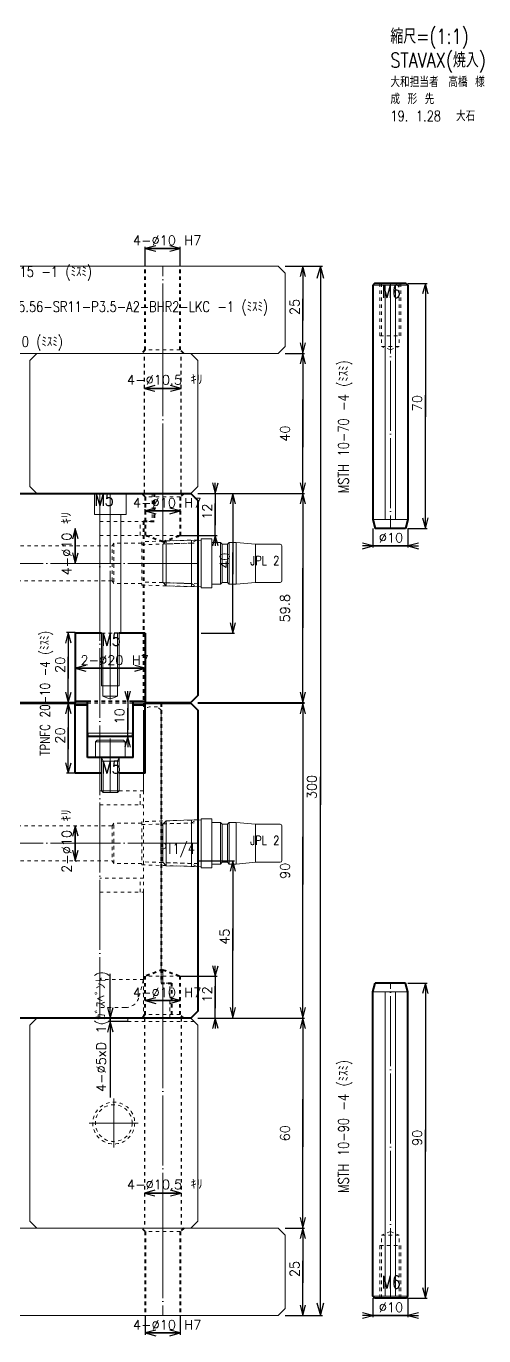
# Model space of a CAD drawing. Extents: x -178 to 604, y -587 to 345.
# Drawn here: x 76 to 206.7, y -580.8 to -206.4 of the extents above; entities that cross this region are included whole.
import ezdxf

# ---------------------------------------------------------------- set-up
doc = ezdxf.new("R2010")
doc.units = 0
doc.header["$MEASUREMENT"] = 0
for name, pattern in [('BORDER', [22, 20, -1, 0, -1]), ('DIVIDE', [23, 20, -1, 0, -1, 0, -1]), ('PHANTOM', [35, 30, -1, 1, -1, 1, -1]), ('STITCH', [2, 1, -1])]:
    doc.linetypes.add(name, pattern=pattern)
for name, color, linetype in [('11', 7, 'Continuous'), ('12', 7, 'Continuous'), ('20', 7, 'Continuous'), ('25', 7, 'Continuous'), ('寸法線', 7, 'Continuous')]:
    doc.layers.add(name, color=color, linetype=linetype)
doc.styles.get("Standard").update_dxf_attribs({"font": 'txt', "bigfont": 'extfont'})
doc.dimstyles.new('VELDIM0', dxfattribs={"dimtxt": 2.69875, "dimasz": 3.000166, "dimexe": 0.5, "dimexo": 0.0625, "dimgap": 0.09, "dimtad": 0, "dimdec": 3, "dimdsep": 46, "dimtxsty": 'Standard', "dimcen": 0.09, "dimdle": 3, "dimadec": 0, "dimazin": 0, "dimtfac": 1, "dimtdec": 4, "dimtofl": 0, "dimtmove": 0, "dimatfit": 3, "dimfxl": 1, "dimtolj": 1, "dimtzin": 0, "dimarcsym": 0})
doc.dimstyles.new('VELDIM1', dxfattribs={"dimtxt": 2.69875, "dimasz": 3.000166, "dimexe": 0.5, "dimexo": 0.0625, "dimgap": 0.09, "dimtad": 0, "dimdec": 3, "dimdsep": 46, "dimtxsty": 'Standard', "dimcen": 0.09, "dimdle": 2, "dimadec": 0, "dimazin": 0, "dimtfac": 1, "dimtdec": 4, "dimtofl": 0, "dimtmove": 0, "dimatfit": 3, "dimfxl": 1, "dimtolj": 1, "dimtzin": 0, "dimarcsym": 0})
doc.dimstyles.new('VELDIM16', dxfattribs={"dimtxt": 2.69875, "dimasz": 3.600199, "dimexe": 0.6, "dimexo": 0.0625, "dimgap": 0.09, "dimtad": 0, "dimdec": 3, "dimdsep": 46, "dimtxsty": 'Standard', "dimcen": 0.09, "dimdle": 2.4, "dimadec": 0, "dimazin": 0, "dimtfac": 1, "dimtdec": 4, "dimtofl": 0, "dimtmove": 0, "dimatfit": 3, "dimfxl": 1, "dimtolj": 1, "dimtzin": 0, "dimarcsym": 0})

# ---------------------------------------------------------------- blocks, each defined once
blk = doc.blocks.new('*D298')
at = {"color": 0}
for p, q in [((175, -350), (175, -355.5)), ((185, -350), (185, -355.5)), ((175, -355), (172, -354.2)), ((175, -355), (172, -355)), ((172, -355.8), (175, -355)), ((175, -355), (184.87, -355)), ((175, -355), (175.13, -355)), ((185, -355), (175.13, -355)), ((185, -355), (184.87, -355)), ((188, -354.2), (185, -355)), ((185, -355), (188, -355)), ((185, -355), (188, -355.8))]:
    blk.add_line(p, q, dxfattribs=at)
blk.add_text('%%c10', height=2.699, dxfattribs=at).set_placement((176.72, -354.02))
blk = doc.blocks.new('*D304')
at = {"color": 0}
for p, q in [((129.2, -337), (130, -340)), ((130, -340), (130, -337)), ((130, -340), (130.8, -337)), ((130, -340), (130, -340)), ((130, -340), (130, -342.88)), ((130, -340), (130, -349.12)), ((130, -352), (130, -342.88)), ((130, -352), (130, -349.12)), ((120, -352), (130.5, -352)), ((130, -352), (129.2, -355)), ((130, -352), (130, -355)), ((130.8, -355), (130, -352))]:
    blk.add_line(p, q, dxfattribs=at)
blk.add_text('12', height=2.699, rotation=90, dxfattribs=at).set_placement((129.02, -347.53))
blk = doc.blocks.new('*D305')
at = {"color": 0}
for p, q in [((113, -344.2), (110, -345)), ((120, -345), (117, -344.2)), ((110, -345.68), (110, -344.5)), ((120, -345), (110, -345)), ((110, -345), (120, -345)), ((110, -345), (110, -345)), ((110, -345), (113, -345)), ((110, -345), (113, -345.8)), ((120, -345), (117, -345)), ((117, -345.8), (120, -345)), ((120, -345.68), (120, -344.5)), ((120, -345), (120, -345))]:
    blk.add_line(p, q, dxfattribs=at)
blk.add_text('4-%%c10 H7', height=2.699, dxfattribs=at).set_placement((106.49, -344.02))
blk = doc.blocks.new('*D306')
at = {"color": 0}
for p, q in [((90, -350), (89.2, -353)), ((90, -350), (90, -350)), ((90, -360), (90, -350)), ((90, -350), (90, -360)), ((90, -350), (90, -350)), ((90, -350), (90, -353)), ((90.8, -353), (90, -350)), ((89.2, -357), (90, -360)), ((90, -360), (90, -357)), ((90, -360), (90.8, -357)), ((90, -360), (90, -360)), ((90, -360), (90, -360))]:
    blk.add_line(p, q, dxfattribs=at)
blk.add_text('4-%%c10 ｷﾘ', height=2.699, rotation=90, dxfattribs=at).set_placement((88.91, -363.46))
blk = doc.blocks.new('*D307')
at = {"color": 0}
for p, q in [((112.75, -309.2), (109.75, -310)), ((109.75, -310), (109.75, -310)), ((120.25, -310), (109.75, -310)), ((109.75, -310), (120.25, -310)), ((109.75, -310), (109.75, -310)), ((109.75, -310), (112.75, -310)), ((109.75, -310), (112.75, -310.8)), ((120.25, -310), (117.25, -309.2)), ((120.25, -310), (117.25, -310)), ((117.25, -310.8), (120.25, -310)), ((120.25, -310), (120.25, -310)), ((120.25, -310), (120.25, -310))]:
    blk.add_line(p, q, dxfattribs=at)
blk.add_text('4-%%c10.5 ｷﾘ', height=2.6987, dxfattribs=at).set_placement((104.79, -308.91))
blk = doc.blocks.new('*D308')
at = {"color": 0}
for p, q in [((150, -275), (155.5, -275)), ((155, -275), (154.2, -278)), ((155, -275), (155, -284.38)), ((155, -275), (155, -290.62)), ((155, -275), (155, -278)), ((155.8, -278), (155, -275)), ((155, -300), (155, -284.38)), ((155, -300), (155, -290.62)), ((154.2, -297), (155, -300)), ((155, -300), (155, -297)), ((155, -300), (155.8, -297)), ((150, -300), (155.5, -300))]:
    blk.add_line(p, q, dxfattribs=at)
blk.add_text('25', height=2.699, rotation=90, dxfattribs=at).set_placement((154.02, -289.03))
blk = doc.blocks.new('*D309')
at = {"color": 0}
for p, q in [((113, -269.2), (110, -270)), ((110, -275), (110, -269.5)), ((120, -270), (117, -269.2)), ((120, -275), (120, -269.5)), ((120, -270), (110, -270)), ((110, -270), (120, -270)), ((110, -270), (110, -270)), ((110, -270), (113, -270)), ((110, -270), (113, -270.8)), ((120, -270), (117, -270)), ((117, -270.8), (120, -270)), ((120, -270), (120, -270))]:
    blk.add_line(p, q, dxfattribs=at)
blk.add_text('4-%%c10 H7', height=2.699, dxfattribs=at).set_placement((106.49, -269.02))
blk = doc.blocks.new('*D359')
at = {"color": 0}
for p, q in [((175, -570), (175, -575.5)), ((185, -570), (185, -575.5)), ((175, -575), (172, -574.2)), ((175, -575), (172, -575)), ((172, -575.8), (175, -575)), ((175, -575), (184.87, -575)), ((175, -575), (175.13, -575)), ((185, -575), (175.13, -575)), ((185, -575), (184.87, -575)), ((188, -574.2), (185, -575)), ((185, -575), (188, -575)), ((185, -575), (188, -575.8))]:
    blk.add_line(p, q, dxfattribs=at)
blk.add_text('%%c10', height=2.699, dxfattribs=at).set_placement((176.72, -574.02))
blk = doc.blocks.new('*D366')
at = {"color": 0}
for p, q in [((88, -379.8), (87.2, -382.8)), ((90, -379.8), (87.5, -379.8)), ((88, -379.8), (88, -386.68)), ((88, -379.8), (88, -392.92)), ((88, -379.8), (88, -382.8)), ((88.8, -382.8), (88, -379.8)), ((88, -399.8), (88, -386.68)), ((88, -399.8), (88, -392.92)), ((87.2, -396.8), (88, -399.8)), ((88, -399.8), (88, -396.8)), ((88, -399.8), (88.8, -396.8)), ((90, -399.8), (87.5, -399.8))]:
    blk.add_line(p, q, dxfattribs=at)
blk.add_text('20', height=2.699, rotation=90, dxfattribs=at).set_placement((87.02, -391.33))
blk = doc.blocks.new('*D367')
at = {"color": 0}
for p, q in [((104.2, -396.5), (105, -399.5)), ((105, -399.5), (105, -396.5)), ((105, -399.5), (105.8, -396.5)), ((105, -399.5), (105, -399.5)), ((105, -399.5), (105, -401.38)), ((105, -399.5), (105, -407.62)), ((105, -409.5), (105, -401.38)), ((105, -409.5), (105, -407.62)), ((105, -409.5), (104.2, -412.5)), ((105, -409.5), (105, -409.5)), ((105, -409.5), (105, -412.5)), ((105.8, -412.5), (105, -409.5))]:
    blk.add_line(p, q, dxfattribs=at)
blk.add_text('10', height=2.699, rotation=90, dxfattribs=at).set_placement((104.02, -406.03))
blk = doc.blocks.new('*D368')
at = {"color": 0}
for p, q in [((88, -400), (87.2, -403)), ((88, -400), (88, -400)), ((88, -400), (88, -406.88)), ((88, -400), (88, -413.12)), ((88, -400), (88, -403)), ((88.8, -403), (88, -400)), ((88, -420), (88, -406.88)), ((88, -420), (88, -413.12)), ((87.2, -417), (88, -420)), ((88, -420), (88, -417)), ((88, -420), (88.8, -417)), ((90, -420), (87.5, -420))]:
    blk.add_line(p, q, dxfattribs=at)
blk.add_text('20', height=2.699, rotation=90, dxfattribs=at).set_placement((87.02, -411.53))
blk = doc.blocks.new('*D369')
at = {"color": 0}
for p, q in [((93, -389.2), (90, -390)), ((110, -390), (107, -389.2)), ((90, -390), (90, -390)), ((90, -390), (90, -390)), ((90, -390), (110, -390)), ((110, -390), (90, -390)), ((90, -390), (93, -390)), ((90, -390), (93, -390.8)), ((110, -390), (107, -390)), ((107, -390.8), (110, -390)), ((110, -390), (110, -390)), ((110, -390), (110, -390))]:
    blk.add_line(p, q, dxfattribs=at)
blk.add_text('2-%%c20 H7', height=2.699, dxfattribs=at).set_placement((91.49, -389.02))
blk = doc.blocks.new('*D370')
at = {"color": 0}
for p, q in [((125, -445), (135.5, -445)), ((135, -445), (134.2, -448)), ((135, -445), (135, -464.38)), ((135, -445), (135, -470.62)), ((135, -445), (135, -448)), ((135.8, -448), (135, -445)), ((135, -490), (135, -464.38)), ((135, -490), (135, -470.62)), ((134.2, -487), (135, -490)), ((135, -490), (135, -487)), ((135, -490), (135.8, -487)), ((135, -490), (135, -490))]:
    blk.add_line(p, q, dxfattribs=at)
blk.add_text('45', height=2.699, rotation=90, dxfattribs=at).set_placement((134.02, -469.03))
blk = doc.blocks.new('*D371')
at = {"color": 0}
for p, q in [((113, -484.2), (110, -485)), ((110, -485), (110, -485)), ((120, -485), (110, -485)), ((110, -485), (120, -485)), ((110, -485), (110, -485)), ((110, -485), (113, -485)), ((110, -485), (113, -485.8)), ((120, -485), (117, -484.2)), ((120, -485), (117, -485)), ((117, -485.8), (120, -485)), ((120, -485), (120, -485)), ((120, -485), (120, -485))]:
    blk.add_line(p, q, dxfattribs=at)
blk.add_text('4-%%c10 H7', height=2.699, dxfattribs=at).set_placement((106.49, -484.02))
blk = doc.blocks.new('*D372')
at = {"color": 0}
for p, q in [((90, -435), (89.2, -438)), ((90, -435), (90.5, -435)), ((90, -445), (90, -435)), ((90, -435), (90, -445)), ((90, -435), (90, -435)), ((90, -435), (90, -438)), ((90.8, -438), (90, -435)), ((89.2, -442), (90, -445)), ((90, -445), (90, -442)), ((90, -445), (90.8, -442)), ((90, -445), (90.5, -445)), ((90, -445), (90, -445))]:
    blk.add_line(p, q, dxfattribs=at)
blk.add_text('2-%%c10 ｷﾘ', height=2.699, rotation=90, dxfattribs=at).set_placement((88.91, -448.46))
blk = doc.blocks.new('CLUMP201')
at = {"layer": '11', "color": 5, "linetype": 'PHANTOM', "lineweight": 5}
for p, q in [((101, -513), (101, -527)), ((94, -520), (108, -520))]:
    blk.add_line(p, q, dxfattribs=at)
at = {"layer": '11', "color": 3, "linetype": 'STITCH', "lineweight": 13}
blk.add_circle((101, -520), 6, dxfattribs=at)
at = {"layer": '11', "color": 5, "linetype": 'STITCH', "lineweight": 5}
blk.add_circle((101, -520), 5.25, dxfattribs=at)
blk = doc.blocks.new('*D383')
at = {"color": 0}
for p, q in [((112.75, -539.2), (109.75, -540)), ((109.75, -540), (109.75, -540)), ((120.25, -540), (109.75, -540)), ((109.75, -540), (120.25, -540)), ((109.75, -540), (109.75, -540)), ((109.75, -540), (112.75, -540)), ((109.75, -540), (112.75, -540.8)), ((120.25, -540), (117.25, -539.2)), ((120.25, -540), (117.25, -540)), ((117.25, -540.8), (120.25, -540)), ((120.25, -540), (120.25, -540)), ((120.25, -540), (120.25, -540))]:
    blk.add_line(p, q, dxfattribs=at)
blk.add_text('4-%%c10.5 ｷﾘ', height=2.6987, dxfattribs=at).set_placement((104.79, -538.91))
blk = doc.blocks.new('*D395')
at = {"color": 0}
for p, q in [((110, -575), (110, -580.5)), ((120, -575), (120, -580.5)), ((113, -579.2), (110, -580)), ((120, -580), (110, -580)), ((110, -580), (120, -580)), ((110, -580), (110, -580)), ((110, -580), (113, -580)), ((110, -580), (113, -580.8)), ((120, -580), (117, -579.2)), ((120, -580), (117, -580)), ((117, -580.8), (120, -580)), ((120, -580), (120, -580))]:
    blk.add_line(p, q, dxfattribs=at)
blk.add_text('4-%%c10 H7', height=2.699, dxfattribs=at).set_placement((106.49, -579.02))
blk = doc.blocks.new('*D396')
at = {"color": 0}
for p, q in [((150, -550), (155.5, -550)), ((155, -550), (154.2, -553)), ((155, -550), (155, -559.38)), ((155, -550), (155, -565.62)), ((155, -550), (155, -553)), ((155.8, -553), (155, -550)), ((155, -575), (155, -559.38)), ((155, -575), (155, -565.62)), ((154.2, -572), (155, -575)), ((155, -575), (155, -572)), ((155, -575), (155.8, -572)), ((150, -575), (155.5, -575))]:
    blk.add_line(p, q, dxfattribs=at)
blk.add_text('25', height=2.699, rotation=90, dxfattribs=at).set_placement((154.02, -564.03))
blk = doc.blocks.new('*D397')
at = {"color": 0}
for p, q in [((155, -490), (154.2, -493)), ((155, -490), (155, -490)), ((155, -490), (155, -513.2)), ((155, -490), (155, -526.8)), ((155, -490), (155, -493)), ((155.8, -493), (155, -490)), ((155, -550), (155, -513.2)), ((155, -550), (155, -526.8)), ((154.2, -547), (155, -550)), ((155, -550), (155, -547)), ((155, -550), (155.8, -547)), ((155, -550), (155, -550))]:
    blk.add_line(p, q, dxfattribs=at)
blk.add_text('60', height=2.699, rotation=90, dxfattribs=at).set_placement((151.26, -525.21))
blk = doc.blocks.new('*D515')
at = {"color": 0}
for p, q in [((155, -300), (154.2, -303)), ((155, -300), (155, -300)), ((155, -300), (155, -313.2)), ((155, -300), (155, -326.8)), ((155, -300), (155, -303)), ((155.8, -303), (155, -300)), ((155, -340), (155, -313.2)), ((155, -340), (155, -326.8)), ((125, -340), (155.5, -340)), ((154.2, -337), (155, -340)), ((155, -340), (155, -337)), ((155, -340), (155.8, -337))]:
    blk.add_line(p, q, dxfattribs=at)
blk.add_text('40', height=2.699, rotation=90, dxfattribs=at).set_placement((151.26, -325.21))
blk = doc.blocks.new('*D522')
at = {"color": 0}
for p, q in [((185, -280), (190.5, -280)), ((190, -280), (189.2, -283)), ((190, -280), (190, -311.88)), ((190, -280), (190, -318.12)), ((190, -280), (190, -283)), ((190.8, -283), (190, -280)), ((190, -350), (190, -311.88)), ((190, -350), (190, -318.12)), ((189.2, -347), (190, -350)), ((190, -350), (190, -347)), ((190, -350), (190.8, -347)), ((185, -350), (190.5, -350))]:
    blk.add_line(p, q, dxfattribs=at)
blk.add_text('70', height=2.699, rotation=90, dxfattribs=at).set_placement((189.02, -316.53))
blk = doc.blocks.new('CLUMP283')
at = {"layer": '11', "lineweight": 40}
for p, q in [((175.5, -280), (175, -280.5)), ((175, -280.5), (175, -347.5)), ((184.5, -280), (175.5, -280)), ((184.5, -280), (185, -280.5)), ((185, -280.5), (185, -347.5)), ((175, -347.5), (175.67, -350)), ((185, -347.5), (184.33, -350)), ((184.33, -350), (175.67, -350))]:
    blk.add_line(p, q, dxfattribs=at)
at = {"layer": '11', "lineweight": 13}
for p, q in [((185, -280.5), (175, -280.5)), ((178.5, -280.5), (178.5, -347.5)), ((181.5, -280.5), (181.5, -347.5)), ((185, -347.5), (175, -347.5))]:
    blk.add_line(p, q, dxfattribs=at)
at = {"layer": '11', "linetype": 'STITCH', "lineweight": 5}
for p, q in [((177, -295), (177, -280)), ((183, -295), (183, -280)), ((177, -295), (183, -295)), ((180, -299), (177.5, -298)), ((177.5, -298), (182.5, -298)), ((180, -299), (182.5, -298))]:
    blk.add_line(p, q, dxfattribs=at)
at = {"layer": '11', "color": 5, "linetype": 'STITCH', "lineweight": 5}
for p, q in [((177.5, -280), (177.5, -298)), ((182.5, -280), (182.5, -298))]:
    blk.add_line(p, q, dxfattribs=at)
at = {"layer": '11', "color": 5, "linetype": 'BORDER', "lineweight": 5}
blk.add_line((180, -280), (180, -350), dxfattribs=at)
blk = doc.blocks.new('*D539')
at = {"color": 0}
for p, q in [((125, -400), (155.5, -400)), ((155, -400), (154.2, -403)), ((155, -400), (155, -438.2)), ((155, -400), (155, -451.8)), ((155, -400), (155, -403)), ((155.8, -403), (155, -400)), ((155, -490), (155, -438.2)), ((155, -490), (155, -451.8)), ((125, -490), (155.5, -490)), ((154.2, -487), (155, -490)), ((155, -490), (155, -487)), ((155, -490), (155.8, -487))]:
    blk.add_line(p, q, dxfattribs=at)
blk.add_text('90', height=2.699, rotation=90, dxfattribs=at).set_placement((151.26, -450.21))
blk = doc.blocks.new('CLUMP291')
at = {"layer": '12', "linetype": 'STITCH', "lineweight": 13}
for p, q in [((125, -433.31), (109, -433.81)), ((109, -433.81), (109, -446.19)), ((109, -434.67), (125, -434.17)), ((125, -434.17), (125, -433.31)), ((125, -445.83), (109, -445.33)), ((109, -446.19), (125, -446.69)), ((125, -446.69), (125, -445.83))]:
    blk.add_line(p, q, dxfattribs=at)
blk = doc.blocks.new('CLUMP292')
at = {"layer": '12', "lineweight": 5}
for p, q in [((116, -433.578063), (115, -434.578063)), ((121.01, -433.4215), (116, -433.578063)), ((116, -446.421938), (116, -433.578063)), ((126, -433.332489), (121.01, -433.4215)), ((123.21, -433.35275), (123.21, -446.64725)), ((126, -447), (126, -433)), ((126, -433), (129, -433)), ((129, -433), (129, -447)), ((129, -434.05), (131.5, -434.05)), ((131.5, -434.05), (131.5, -445.95)), ((132, -434.55), (131.5, -434.05)), ((133.5, -434.55), (134, -434.05)), ((134, -434.05), (134, -445.95)), ((134, -434.05), (136, -434.05)), ((136, -434.05), (136, -445.95)), ((136, -434.05), (141.5, -434.55)), ((115, -445.421938), (115, -434.578063)), ((133.5, -434.55), (132, -434.55)), ((132, -445.45), (132, -434.55)), ((132, -445.45), (132, -434.55)), ((133.5, -445.45), (133.5, -434.55)), ((141.5, -434.55), (141.5, -445.45)), ((148.51745, -434.55), (141.5, -434.55)), ((149, -444.642674), (149, -435.049696)), ((115, -445.421938), (116, -446.421938)), ((132, -445.45), (131.5, -445.95)), ((133.5, -445.45), (132, -445.45)), ((134, -445.95), (133.5, -445.45)), ((136, -445.95), (141.5, -445.45)), ((148.51745, -445.45), (141.5, -445.45)), ((149, -444.950305), (149, -444.642674)), ((116, -446.421938), (121.01, -446.5785)), ((121.01, -446.5785), (126, -446.667512)), ((129, -447), (126, -447)), ((129, -445.95), (131.5, -445.95)), ((136, -445.95), (134, -445.95))]:
    blk.add_line(p, q, dxfattribs=at)
at = {"layer": '12', "linetype": 'STITCH', "lineweight": 5}
for p, q in [((115.116387, -434.461676), (123.21, -434.20875)), ((123.21, -434.20875), (124.687168, -433.355907)), ((123.21, -445.79125), (115.116387, -445.538325)), ((124.687168, -446.644094), (123.21, -445.79125))]:
    blk.add_line(p, q, dxfattribs=at)
at = {"layer": '12', "lineweight": 5}
for centre, start, end in [((148.5, -435.049696), 0, 88), ((148.5, -444.950305), 272, 0)]:
    blk.add_arc(centre, 0.5, start, end, dxfattribs=at)
blk = doc.blocks.new('CLUMP374')
at = {"layer": '11', "lineweight": 40}
for p, q in [((175, -482.5), (175.67, -480)), ((175, -569.5), (175, -482.5)), ((184.33, -480), (175.67, -480)), ((185, -482.5), (184.33, -480)), ((185, -569.5), (185, -482.5)), ((175.5, -570), (175, -569.5)), ((184.5, -570), (175.5, -570)), ((184.5, -570), (185, -569.5))]:
    blk.add_line(p, q, dxfattribs=at)
at = {"layer": '11', "lineweight": 13}
for p, q in [((185, -482.5), (175, -482.5)), ((178.5, -569.5), (178.5, -482.5)), ((181.5, -569.5), (181.5, -482.5)), ((185, -569.5), (175, -569.5))]:
    blk.add_line(p, q, dxfattribs=at)
at = {"layer": '11', "color": 5, "linetype": 'BORDER', "lineweight": 5}
blk.add_line((180, -570), (180, -480), dxfattribs=at)
at = {"layer": '11', "linetype": 'STITCH', "lineweight": 5}
for p, q in [((180, -551), (177.5, -552)), ((177.5, -552), (182.5, -552)), ((180, -551), (182.5, -552)), ((177, -555), (177, -570)), ((177, -555), (183, -555)), ((183, -555), (183, -570))]:
    blk.add_line(p, q, dxfattribs=at)
at = {"layer": '11', "color": 5, "linetype": 'STITCH', "lineweight": 5}
for p, q in [((177.5, -570), (177.5, -552)), ((182.5, -570), (182.5, -552))]:
    blk.add_line(p, q, dxfattribs=at)
blk = doc.blocks.new('*D700')
at = {"color": 0}
for p, q in [((129.2, -475), (130, -478)), ((130, -478), (130, -475)), ((130, -478), (130.8, -475)), ((120, -478), (130.5, -478)), ((130, -478), (130, -480.88)), ((130, -478), (130, -487.12)), ((130, -490), (130, -480.88)), ((130, -490), (129.2, -493)), ((130, -490), (130, -487.12)), ((130, -490), (130, -490)), ((130, -490), (130, -493)), ((130.8, -493), (130, -490))]:
    blk.add_line(p, q, dxfattribs=at)
blk.add_text('12', height=2.699, rotation=90, dxfattribs=at).set_placement((129.02, -485.53))
blk = doc.blocks.new('*D701')
at = {"color": 0}
for p, q in [((100, -491), (100, -477.29)), ((100, -490), (100, -477.29)), ((99.2, -487), (100, -490)), ((100, -490), (100.8, -487)), ((100, -490), (100, -488)), ((100, -490), (100, -490)), ((100, -490), (100, -512.71)), ((100, -491), (99.2, -494)), ((105, -491), (99.5, -491)), ((100, -491), (100, -512.71)), ((100, -491), (100, -493)), ((100.8, -494), (100, -491))]:
    blk.add_line(p, q, dxfattribs=at)
blk.add_text('4-%%c5xD 1(ｶﾞｽﾍﾞﾝﾄ)', height=2.6987, rotation=90, dxfattribs=at).set_placement((98.75, -511.12))
blk = doc.blocks.new('*D703')
at = {"color": 0}
for p, q in [((185, -480), (190.5, -480)), ((190, -480), (189.2, -483)), ((190, -480), (190, -521.88)), ((190, -480), (190, -528.12)), ((190, -480), (190, -483)), ((190.8, -483), (190, -480)), ((190, -570), (190, -521.88)), ((190, -570), (190, -528.12)), ((189.2, -567), (190, -570)), ((190, -570), (190, -567)), ((190, -570), (190.8, -567)), ((185, -570), (190.5, -570))]:
    blk.add_line(p, q, dxfattribs=at)
blk.add_text('90', height=2.699, rotation=90, dxfattribs=at).set_placement((189.02, -526.53))
blk = doc.blocks.new('CLUMP378')
at = {"layer": '11', "linetype": 'STITCH', "lineweight": 13}
for p, q in [((109.5, -403), (109.5, -490)), ((113.5, -401), (111.5, -401)), ((114.5, -402), (113.5, -401)), ((114.5, -480), (114.5, -402)), ((117, -480), (114.5, -480)), ((117, -490), (117, -480)), ((109.5, -490), (117, -490))]:
    blk.add_line(p, q, dxfattribs=at)
blk.add_arc((111.5, -403), 2, 90, 180, dxfattribs=at)
blk = doc.blocks.new('CLUMP407')
at = {"layer": '12', "lineweight": 5}
for p, q in [((115, -354.578062), (116, -353.578062)), ((115, -354.578062), (115, -365.421937)), ((116, -353.578062), (121.01, -353.4215)), ((116, -353.578062), (116, -366.421937)), ((121.01, -353.4215), (126, -353.332488)), ((123.21, -366.64725), (123.21, -353.35275)), ((126, -353), (126, -367)), ((129, -353), (126, -353)), ((129, -367), (129, -353)), ((129, -354.05), (131.5, -354.05)), ((131.5, -365.95), (131.5, -354.05)), ((132, -354.55), (131.5, -354.05)), ((132, -354.55), (132, -365.45)), ((132, -354.55), (132, -365.45)), ((133.5, -354.55), (132, -354.55)), ((134, -354.05), (133.5, -354.55)), ((133.5, -354.55), (133.5, -365.45)), ((134, -365.95), (134, -354.05)), ((136, -354.05), (134, -354.05)), ((136, -365.95), (136, -354.05)), ((136, -354.05), (141.5, -354.55)), ((141.5, -365.45), (141.5, -354.55)), ((148.51745, -354.55), (141.5, -354.55)), ((149, -355.049695), (149, -355.357326)), ((149, -355.357326), (149, -364.950304)), ((116, -366.421937), (115, -365.421937)), ((121.01, -366.5785), (116, -366.421937)), ((126, -366.667511), (121.01, -366.5785)), ((129, -365.95), (131.5, -365.95)), ((132, -365.45), (131.5, -365.95)), ((133.5, -365.45), (132, -365.45)), ((133.5, -365.45), (134, -365.95)), ((134, -365.95), (136, -365.95)), ((136, -365.95), (141.5, -365.45)), ((148.51745, -365.45), (141.5, -365.45)), ((126, -367), (129, -367))]:
    blk.add_line(p, q, dxfattribs=at)
at = {"layer": '12', "linetype": 'STITCH', "lineweight": 5}
for p, q in [((123.21, -354.20875), (115.116387, -354.461675)), ((124.687168, -353.355906), (123.21, -354.20875)), ((115.116387, -365.538324), (123.21, -365.79125)), ((123.21, -365.79125), (124.687168, -366.644093))]:
    blk.add_line(p, q, dxfattribs=at)
at = {"layer": '12', "lineweight": 5}
for centre, start, end in [((148.5, -355.049695), 0, 88), ((148.5, -364.950304), 272, 0)]:
    blk.add_arc(centre, 0.5, start, end, dxfattribs=at)
blk = doc.blocks.new('*D761')
at = {"color": 0}
for p, q in [((135, -340), (134.2, -343)), ((135, -340), (135, -340)), ((135, -340), (135, -356.88)), ((135, -340), (135, -363.12)), ((135, -340), (135, -343)), ((135.8, -343), (135, -340)), ((135, -380), (135, -356.88)), ((135, -380), (135, -363.12)), ((134.2, -377), (135, -380)), ((135, -380), (135, -377)), ((135, -380), (135.8, -377)), ((126, -380), (135.5, -380))]:
    blk.add_line(p, q, dxfattribs=at)
blk.add_text('40', height=2.699, rotation=90, dxfattribs=at).set_placement((134.02, -361.53))
blk = doc.blocks.new('CLUMP418')
at = {"layer": '12', "linetype": 'STITCH', "lineweight": 13}
for p, q in [((125, -353.31), (109, -353.81)), ((109, -353.81), (109, -366.19)), ((109, -354.67), (125, -354.17)), ((125, -354.17), (125, -353.31)), ((125, -365.83), (109, -365.33)), ((109, -366.19), (125, -366.69)), ((125, -366.69), (125, -365.83))]:
    blk.add_line(p, q, dxfattribs=at)
blk = doc.blocks.new('*D779')
at = {"color": 0}
for p, q in [((155, -275), (160.6, -275)), ((160, -275), (159.04, -278.6)), ((160, -275), (160, -421)), ((160, -275), (160, -429)), ((160, -275), (160, -277.4)), ((160.96, -278.6), (160, -275)), ((160, -575), (160, -421)), ((160, -575), (160, -429)), ((159.04, -571.4), (160, -575)), ((160, -575), (160.96, -571.4)), ((160, -575), (160, -572.6)), ((155, -575), (160.6, -575))]:
    blk.add_line(p, q, dxfattribs=at)
blk.add_text('300', height=2.699, rotation=90, dxfattribs=at).set_placement((158.92, -427.41))
blk = doc.blocks.new('CLUMP421')
at = {"layer": '11', "color": 5, "linetype": 'BORDER', "lineweight": 5}
blk.add_line((97, -340), (97, -490), dxfattribs=at)
at = {"layer": '11', "linetype": 'STITCH', "lineweight": 13}
for p, q in [((97, -340), (112, -340)), ((112, -340), (112, -348)), ((112, -348), (97, -348)), ((108.5, -352), (108.5, -348)), ((97, -352), (109.5, -352)), ((109.5, -352), (109.5, -425)), ((109.5, -425), (97, -425)), ((108.5, -429), (108.5, -425)), ((97, -429), (109.5, -429)), ((109.5, -429), (109.5, -450)), ((109.5, -450), (97, -450)), ((108.5, -454), (108.5, -450)), ((97, -454), (109.5, -454)), ((109.5, -454), (109.5, -479)), ((109.5, -479), (97, -479)), ((109.5, -479), (108.15, -484.04)), ((104.29, -487), (97, -487))]:
    blk.add_line(p, q, dxfattribs=at)
blk.add_arc((104.29, -483), 4, 270, 345, dxfattribs=at)
blk = doc.blocks.new('*D789')
at = {"color": 0}
for p, q in [((155, -340), (154.2, -343)), ((155, -340), (155, -340)), ((155, -340), (155, -361.35)), ((155, -340), (155, -378.45)), ((155, -340), (155, -343)), ((155.8, -343), (155, -340)), ((155, -399.8), (155, -361.35)), ((155, -399.8), (155, -378.45)), ((154.2, -396.8), (155, -399.8)), ((155, -399.8), (155, -396.8)), ((155, -399.8), (155.8, -396.8)), ((125, -399.8), (155.5, -399.8))]:
    blk.add_line(p, q, dxfattribs=at)
blk.add_text('59.8', height=2.699, rotation=90, dxfattribs=at).set_placement((151.26, -376.87))

msp = doc.modelspace()

# ---------------------------------------------------------------- linework, layer by layer
at = {"layer": '11', "lineweight": 5}
for p, q in [((95.5, -346), (95.5, -340)), ((104.5, -340), (104.5, -346)), ((104.5, -346), (95.5, -346)), ((97, -346), (97, -380)), ((103, -380), (103, -346)), ((97.5, -380), (97.5, -395)), ((102.5, -395), (102.5, -380)), ((97.5, -395), (102.5, -395)), ((97.9, -398), (102.1, -398)), ((106.5, -408.5), (93.5, -408.5))]:
    msp.add_line(p, q, dxfattribs=at)
at = {"layer": '11', "color": 5, "linetype": 'BORDER', "lineweight": 5}
for p, q in [((100, -340), (100, -380)), ((100, -380), (100, -398.84)), ((100, -410.1), (100, -425.5))]:
    msp.add_line(p, q, dxfattribs=at)
at = {"layer": '11', "lineweight": 40}
for p, q in [((97.5, -380), (90, -380)), ((90, -380), (90, -400)), ((110, -380), (102.5, -380)), ((110, -380), (110, -400)), ((93.5, -399.5), (90, -399.5)), ((90, -420), (90, -400)), ((93.5, -400.5), (90, -400.5)), ((93.5, -415.5), (93.5, -399.5)), ((110, -399.5), (106.5, -399.5)), ((106.5, -415.5), (106.5, -399.5)), ((110, -400.5), (106.5, -400.5)), ((110, -420), (110, -400)), ((93.6763, -409.5), (93.5, -408.5)), ((106.3237, -409.5), (93.6763, -409.5)), ((106.3237, -409.5), (106.5, -408.5)), ((106.5, -415.5), (93.5, -415.5)), ((97.5, -420), (90, -420)), ((110, -420), (102.5, -420))]:
    msp.add_line(p, q, dxfattribs=at)
at = {"layer": '11', "linetype": 'STITCH', "lineweight": 13}
msp.add_line((102.5, -380), (97.5, -380), dxfattribs=at)
at = {"layer": '11', "color": 5, "lineweight": 5}
for p, q in [((97.9, -380), (97.9, -398)), ((102.1, -380), (102.1, -398))]:
    msp.add_line(p, q, dxfattribs=at)
at = {"layer": '11', "linetype": 'STITCH', "lineweight": 40}
msp.add_line((106.5, -399.5), (93.5, -399.5), dxfattribs=at)
at = {"layer": '11', "linetype": 'DIVIDE', "lineweight": 5}
for q in [(97.9, -398), (102.1, -398)]:
    msp.add_line((100, -398.84), q, dxfattribs=at)
at = {"layer": '11', "lineweight": 13}
for p, q in [((96.25, -410.5), (95.75, -411)), ((104.25, -411), (95.75, -411)), ((95.75, -411), (95.75, -415.5)), ((96.25, -410.5), (103.75, -410.5)), ((103.75, -410.5), (104.25, -411)), ((104.25, -411), (104.25, -415.5)), ((95.75, -415.5), (104.25, -415.5)), ((97.5, -415.5), (97.935, -416.5)), ((97.5, -415.5), (97.5, -425.065)), ((102.065, -416.5), (102.5, -415.5)), ((102.5, -415.5), (102.5, -425.065)), ((97.5, -416.5), (102.5, -416.5)), ((97.935, -416.5), (97.935, -425.5)), ((102.065, -416.5), (102.065, -425.5)), ((102.5, -425.065), (97.5, -425.065)), ((97.935, -425.5), (97.5, -425.065)), ((97.935, -425.5), (102.065, -425.5)), ((102.5, -425.065), (102.065, -425.5))]:
    msp.add_line(p, q, dxfattribs=at)
at = {"layer": '12', "linetype": 'STITCH', "lineweight": 13}
for p, q in [((42.3529, -355), (100.5, -355)), ((100.5, -355), (101, -354.25)), ((100.5, -365), (100.5, -355)), ((109, -354.25), (101, -354.25)), ((101, -354.25), (101, -365.75)), ((100.5, -365), (42.3529, -365)), ((101, -365.75), (100.5, -365)), ((109, -365.75), (101, -365.75)), ((101, -434.25), (100.5, -435)), ((101, -445.75), (101, -434.25)), ((109, -434.25), (101, -434.25)), ((100.5, -435), (42.3529, -435)), ((100.5, -435), (100.5, -445)), ((42.3529, -445), (100.5, -445)), ((100.5, -445), (101, -445.75)), ((109, -445.75), (101, -445.75))]:
    msp.add_line(p, q, dxfattribs=at)
at = {"layer": '12', "color": 5, "linetype": 'BORDER', "lineweight": 5}
for p, q in [((125, -360), (45, -360)), ((125, -440), (45, -440))]:
    msp.add_line(p, q, dxfattribs=at)
at = {"layer": '20', "lineweight": 13}
for p, q in [((148, -275), (50, -275)), ((150, -277), (148, -275)), ((150, -298), (150, -277)), ((148, -300), (150, -298)), ((73, -300), (148, -300)), ((77, -302), (79, -300)), ((77, -338), (77, -302)), ((79, -300), (102, -300)), ((123, -300), (102, -300)), ((125, -302), (123, -300)), ((125, -338), (125, -302)), ((79, -340), (77, -338)), ((123, -340), (125, -338))]:
    msp.add_line(p, q, dxfattribs=at)
at = {"layer": '20', "linetype": 'STITCH', "lineweight": 40}
for p, q in [((110, -299), (110, -275)), ((120, -299), (120, -275)), ((110, -299), (109, -300)), ((121, -300), (120, -299)), ((110, -341), (109, -340)), ((112.5, -340), (112.5, -348)), ((121, -340), (120, -341)), ((110, -341), (110, -352)), ((120, -341), (120, -352)), ((112.5, -348), (109.5, -348)), ((109.5, -348), (109.5, -399.8)), ((115, -353.8199), (110, -352)), ((115, -353.8199), (120, -352))]:
    msp.add_line(p, q, dxfattribs=at)
at = {"layer": '20', "color": 5, "linetype": 'BORDER', "lineweight": 5}
for p, q in [((115, -300), (115, -275)), ((115, -340), (115, -300)), ((115, -340), (115, -353.8199))]:
    msp.add_line(p, q, dxfattribs=at)
at = {"layer": '20', "linetype": 'STITCH', "lineweight": 13}
for p, q in [((120, -299), (110, -299)), ((120, -341), (110, -341)), ((120, -352), (110, -352))]:
    msp.add_line(p, q, dxfattribs=at)
at = {"layer": '20', "linetype": 'STITCH', "lineweight": 25}
for p, q in [((109.75, -340), (109.75, -300)), ((120.25, -340), (120.25, -300))]:
    msp.add_line(p, q, dxfattribs=at)
at = {"layer": '20', "lineweight": 40}
for p, q in [((40, -340), (123, -340)), ((123, -340), (125, -342)), ((125, -342), (125, -397.8)), ((66, -399.8), (90, -399.8)), ((110, -399.8), (123, -399.8)), ((125, -397.8), (123, -399.8))]:
    msp.add_line(p, q, dxfattribs=at)
at = {"layer": '25', "lineweight": 40}
for p, q in [((66, -400), (90, -400)), ((110, -400), (123, -400)), ((123, -400), (125, -402)), ((125, -402), (125, -488)), ((123, -490), (3.5, -490)), ((125, -488), (123, -490))]:
    msp.add_line(p, q, dxfattribs=at)
at = {"layer": '25', "lineweight": 13}
for p, q in [((93.5, -400), (90, -400)), ((110, -400), (106.5, -400)), ((79, -490), (77, -492)), ((123, -490), (125, -492)), ((77, -492), (77, -548)), ((125, -492), (125, -548)), ((73, -550), (148, -550)), ((77, -548), (79, -550)), ((79, -550), (102, -550)), ((123, -550), (102, -550)), ((125, -548), (123, -550)), ((148, -550), (150, -552)), ((150, -552), (150, -573)), ((148, -575), (19, -575)), ((150, -573), (148, -575))]:
    msp.add_line(p, q, dxfattribs=at)
at = {"layer": '25', "linetype": 'STITCH', "lineweight": 13}
for p, q in [((106.5, -400), (93.5, -400)), ((120, -478), (110, -478)), ((105, -490), (105, -491)), ((120, -489), (110, -489)), ((105, -491), (124, -491)), ((120, -551), (110, -551))]:
    msp.add_line(p, q, dxfattribs=at)
at = {"layer": '25', "linetype": 'STITCH', "lineweight": 40}
for p, q in [((114.5, -400), (114.5, -480)), ((115, -476.1801), (110, -478)), ((110, -489), (110, -478)), ((115, -476.1801), (120, -478)), ((120, -489), (120, -478)), ((114.5, -480), (117.5, -480)), ((117.5, -480), (117.5, -490)), ((110, -489), (109, -490)), ((121, -490), (120, -489)), ((110, -551), (109, -550)), ((121, -550), (120, -551)), ((110, -551), (110, -575)), ((120, -551), (120, -575))]:
    msp.add_line(p, q, dxfattribs=at)
at = {"layer": '25', "color": 5, "linetype": 'BORDER', "lineweight": 5}
for p, q in [((115, -490), (115, -476.1801)), ((115, -490), (115, -550)), ((115, -550), (115, -575))]:
    msp.add_line(p, q, dxfattribs=at)
at = {"layer": '25', "linetype": 'STITCH', "lineweight": 25}
for p, q in [((109.75, -490), (109.75, -550)), ((120.25, -490), (120.25, -550))]:
    msp.add_line(p, q, dxfattribs=at)

# ---------------------------------------------------------------- block references
at = {"layer": '11', "linetype": 'BORDER', "lineweight": 5}
for name in ['CLUMP283', 'CLUMP421', 'CLUMP374']:
    msp.add_blockref(name, (0, 0), dxfattribs=at)
at = {"layer": '11', "linetype": 'STITCH', "lineweight": 40}
msp.add_blockref('CLUMP378', (0, 0), dxfattribs=at)
at = {"layer": '11', "linetype": 'PHANTOM', "lineweight": 13}
msp.add_blockref('CLUMP201', (0, 0), dxfattribs=at)
at = {"layer": '12', "lineweight": 13}
for name in ['CLUMP418', 'CLUMP291']:
    msp.add_blockref(name, (0, 0), dxfattribs=at)
at = {"layer": '12', "lineweight": 5}
for name in ['CLUMP407', 'CLUMP292']:
    msp.add_blockref(name, (0, 0), dxfattribs=at)

# ---------------------------------------------------------------- texts
at = {"layer": '11', "lineweight": 5, "char_height": 3.59833, "width": 5.75, "attachment_point": 1}
for insert in [(177.5, -280.5), (177.5, -563.6609)]:
    msp.add_mtext('\\W0.8;M6', dxfattribs=dict(at, insert=insert))
at = {"layer": '寸法線', "lineweight": 5, "attachment_point": 1}
for s, insert, char_height, width in [('\\W0.8;縮尺=(1:1)', (180, -207.249), 4.198056, 34.5), ('\\W0.8;大和担当者\u3000高橋 様', (180, -220.8736), 2.998611, 46), ('\\W0.8;成 形 先\u3000 ', (180, -225.7395), 2.998611, 46), ('\\W0.8;19. 1.28  大石', (180, -230.6054), 2.998611, 34.5), ('\\W0.8;LRBS 100-15 -1 (ﾐｽﾐ)', (55, -275.1341), 2.998611, 46), ('\\W0.8;M5', (95.5, -340), 3.59833, 5.75), ('\\W0.8;M5', (97.5, -380), 3.59833, 5.75), ('\\W0.8;M5', (97.5, -416.5), 3.59833, 5.75)]:
    msp.add_mtext(s, dxfattribs=dict(at, insert=insert, char_height=char_height, width=width))
at = {"layer": '寸法線', "color": 1, "lineweight": 5, "attachment_point": 1}
for s, insert, char_height, width in [('\\W0.8;STAVAX(焼入)', (180, -214.0613), 4.198056, 40.25), ('\\W0.8;SJAD 13-75.56-SR11-P3.5-A2-BHR2-LKC -1 (ﾐｽﾐ)', (55, -285.1341), 2.998611, 103.5)]:
    msp.add_mtext(s, dxfattribs=dict(at, insert=insert, char_height=char_height, width=width))
at = {"layer": '寸法線', "linetype": 'STITCH', "lineweight": 13, "insert": (55, -295.1341), "char_height": 2.998611, "width": 40.25, "attachment_point": 1}
msp.add_mtext('\\W0.8;ORP 12 -10 (ﾐｽﾐ)', dxfattribs=at)
at = {"layer": '寸法線', "lineweight": 5, "attachment_point": 1, "rotation": 90}
for s, insert, char_height, width in [('\\W0.8;MSTH 10-70 -4 (ﾐｽﾐ)', (165.1341, -340), 2.998611, 46), ('\\W0.8;TPNFC 20-10 -4 (ﾐｽﾐ)', (80, -415), 2.69875, 40.25), ('\\W0.8;MSTH 10-90 -4 (ﾐｽﾐ)', (165.1341, -540), 2.998611, 46)]:
    msp.add_mtext(s, dxfattribs=dict(at, insert=insert, char_height=char_height, width=width))
at = {"layer": '寸法線', "lineweight": 13, "char_height": 2.55, "width": 11.5, "attachment_point": 1}
for insert in [(140, -357.931), (140, -437.931)]:
    msp.add_mtext('\\W0.8;JPL 2', dxfattribs=dict(at, insert=insert))
at = {"layer": '寸法線', "lineweight": 40, "insert": (114, -440), "char_height": 2.998611, "width": 13.8, "attachment_point": 1}
msp.add_mtext('\\W0.8;PT1/4', dxfattribs=at)

# ---------------------------------------------------------------- dimensions: what is measured, and where the dimension line sits
at = {"layer": '寸法線', "color": 5, "lineweight": 5}
for base, p1, p2, angle, text, dimstyle, picture, middle, dimtype in [((120, -270), (120, -275), (110, -275), 180, '4-%%c<> H7', 'VELDIM0', '*D309', (115, -270), 129), ((120.25, -310), (120.25, -310), (109.75, -310), 180, '4-%%c<> ｷﾘ', 'VELDIM0', '*D307', (115, -310), 129), ((120, -345), (120, -345.6769), (110, -345.6769), 180, '4-%%c<> H7', 'VELDIM0', '*D305', (115, -345), 129), ((90, -360), (90, -360), (90, -350), 90, '4-%%c<> ｷﾘ', 'VELDIM0', '*D306', (90, -355), 129), ((185, -355), (185, -350), (175, -350), 180, '%%c<>', 'VELDIM0', '*D298', (180, -355), 129), ((90, -445), (90, -445), (90, -435), 90, '2-%%c<> ｷﾘ', 'VELDIM0', '*D372', (90, -440), 129), ((100, -491), (105, -491), (100, -490), 90, '4-%%c5xD <>(ｶﾞｽﾍﾞﾝﾄ)', 'VELDIM1', '*D701', (100, -495), 128), ((120, -485), (120, -485), (110, -485), 180, '4-%%c<> H7', 'VELDIM0', '*D371', (115, -485), 129), ((120.25, -540), (120.25, -540), (109.75, -540), 180, '4-%%c<> ｷﾘ', 'VELDIM0', '*D383', (115, -540), 129), ((185, -575), (185, -570), (175, -570), 180, '%%c<>', 'VELDIM0', '*D359', (180, -575), 129), ((120, -580), (120, -575), (110, -575), 180, '4-%%c<> H7', 'VELDIM0', '*D395', (115, -580), 129)]:
    dim = msp.add_linear_dim(base=base, p1=p1, p2=p2, angle=angle, text=text, dimstyle=dimstyle, dxfattribs=at)
    dim.commit()
    dim.dimension.update_dxf_attribs({"geometry": picture, "text_midpoint": middle, "dimtype": dimtype})
for base, p1, p2, dimstyle, picture, middle in [((155, -275), (150, -275), (150, -300), 'VELDIM0', '*D308', (155, -287.5)), ((160, -575), (155, -575), (155, -275), 'VELDIM16', '*D779', (160, -425)), ((190, -280), (185, -280), (185, -350), 'VELDIM0', '*D522', (190, -315)), ((130, -340), (130, -340), (120, -352), 'VELDIM0', '*D304', (130, -346)), ((135, -380), (126, -380), (135, -340), 'VELDIM0', '*D761', (135, -360)), ((88, -379.8), (90, -379.8), (90, -399.8), 'VELDIM0', '*D366', (88, -389.8)), ((105, -399.5), (105, -399.5), (105, -409.5), 'VELDIM0', '*D367', (105, -404.5)), ((88, -400), (88, -400), (90, -420), 'VELDIM0', '*D368', (88, -410)), ((135, -490), (135, -490), (125, -445), 'VELDIM0', '*D370', (135, -467.5)), ((130, -490), (130, -490), (120, -478), 'VELDIM0', '*D700', (130, -484)), ((190, -480), (185, -480), (185, -570), 'VELDIM0', '*D703', (190, -525)), ((155, -575), (150, -575), (150, -550), 'VELDIM0', '*D396', (155, -562.5))]:
    dim = msp.add_linear_dim(base=base, p1=p1, p2=p2, angle=90, dimstyle=dimstyle, dxfattribs=at)
    dim.commit()
    dim.dimension.update_dxf_attribs({"geometry": picture, "text_midpoint": middle, "dimtype": 128})
at = {"layer": '寸法線', "color": 1, "lineweight": 5}
for base, p1, p2, picture, middle in [((155, -300), (155, -300), (125, -340), '*D515', (155, -320)), ((155, -399.8), (125, -399.8), (155, -340), '*D789', (155, -369.9)), ((155, -490), (125, -490), (125, -400), '*D539', (155, -445)), ((155, -550), (155, -550), (155, -490), '*D397', (155, -520))]:
    dim = msp.add_linear_dim(base=base, p1=p1, p2=p2, angle=90, dimstyle='VELDIM0', dxfattribs=at)
    dim.commit()
    dim.dimension.update_dxf_attribs({"geometry": picture, "text_midpoint": middle, "dimtype": 128})
at = {"layer": '寸法線', "color": 5, "lineweight": 5}
dim = msp.add_linear_dim(base=(90, -390), p1=(90, -390), p2=(110, -390), text='2-%%c<> H7', dimstyle='VELDIM0', dxfattribs=at)
dim.commit()
dim.dimension.update_dxf_attribs({"geometry": '*D369', "text_midpoint": (100, -390), "dimtype": 128})

doc.saveas('drawing.dxf')
